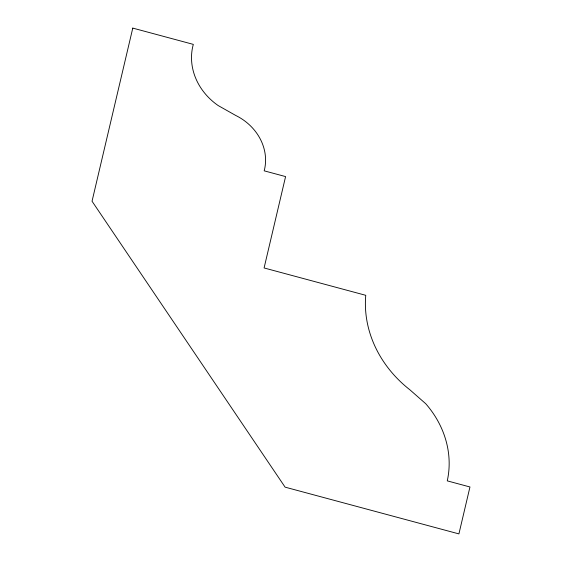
<?xml version="1.0" encoding="UTF-8"?>
<svg xmlns="http://www.w3.org/2000/svg" width="562" height="562" viewBox="0 0 562 562"><rect width="100%" height="100%" fill="white"/><g stroke="black" fill="none" stroke-linecap="round" stroke-linejoin="round"><path stroke-width="0.84" d="M132.78 28.1L92.042 201.231L285.096 487.149L458.915 533.9L469.958 486.973L447.261 480.868A98.926 87.827 21.9 0 0 425.736 403.727L409.824 389.747A115.983 102.965 21.9 0 1 365.757 295.31L264.091 267.962L285.587 176.587L264.189 170.834A51.697 45.901 21.9 0 0 235.668 115.428L218.161 105.551A61.413 54.521 21.9 0 1 193.314 44.384L132.78 28.1"/></g></svg>
